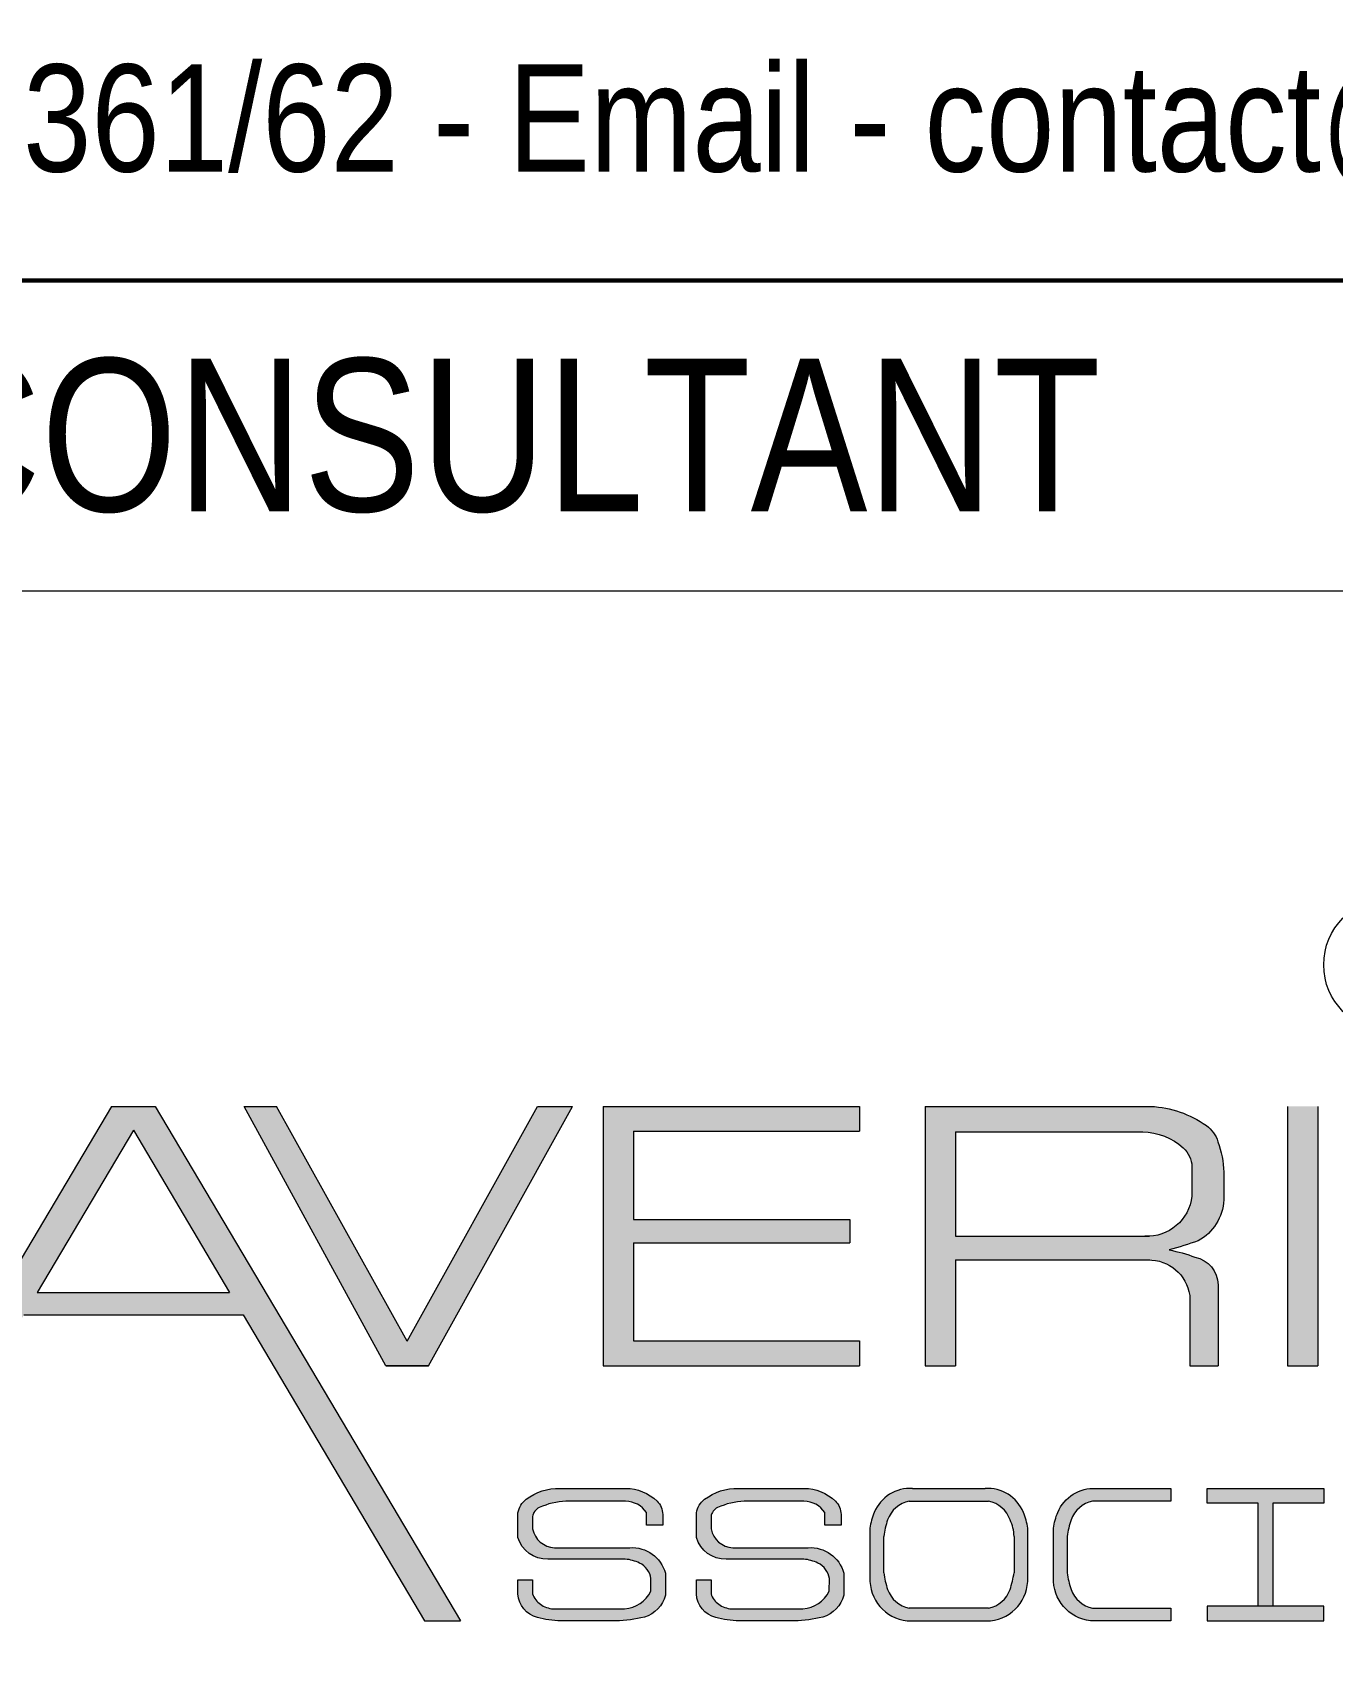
# Model space of a CAD drawing. Header units: millimetres. Extents: x 1112055 to 3390982, y -148532 to 766891.
# Drawn here: x 2219560 to 2222127, y 138944 to 142169 of the extents above; entities that cross this region are included whole.
import ezdxf

# ---------------------------------------------------------------- set-up
doc = ezdxf.new("R2010")
doc.units = ezdxf.units.MM
doc.layers.add('B TITLE BLOCK', color=250, linetype='Continuous', lineweight=0)
doc.layers.add('P_TITLE BLOCK TEXT', color=7, linetype='Continuous', lineweight=9)
doc.layers.add('FORMAT TEXT', color=7, linetype='Continuous')
doc.styles.add('SWINC', font='swissc.ttf')

msp = doc.modelspace()

# ---------------------------------------------------------------- hatches: boundary and pattern name
at = {"layer": 'P_TITLE BLOCK TEXT'}
h = msp.add_hatch(color=7, dxfattribs=at)
h.paths.add_polyline_path([(2219802.145572638, 140047.0353450511), (2219715.947292789, 140047.0353450511), (2219112.688969587, 139030.4353988502), (2219183.816925754, 139030.4353988502), (2219542.496278466, 139634.8753156471), (2219975.596586962, 139634.8753156471), (2220334.275939673, 139030.4353988502), (2220405.403895841, 139030.4353988502)])
h.paths.add_polyline_path([(2219759.046432708, 139999.8016940875), (2219949.080982456, 139679.5589297364), (2219569.011882972, 139679.5589297364)], flags=16)
for color, points in [(7, [(2220626.48386978, 140047.0353450511), (2220557.408776087, 140047.0353450511), (2220299.515814574, 139582.9753589047), (2220041.622853072, 140047.0353450511), (2219977.686448247, 140047.0353450511), (2220257.390141191, 139534.4817996341), (2220341.641487957, 139534.4817996341)]), (7, [(2221193.331727989, 140047.0353450511), (2220686.812228901, 140047.0353450511), (2220686.812228901, 139534.4817996341), (2221193.331727989, 139534.4817996341), (2221193.331727989, 139583.7048598747), (2220746.846460695, 139583.7048598747), (2220746.846460695, 139777.3469648171), (2221174.560712369, 139777.3469648171), (2221174.560712369, 139823.2613712691), (2220746.846460695, 139823.2613712691), (2220746.846460695, 139998.3782766219), (2221193.331727989, 139998.3782766219)]), (7, [(2222098.649917095, 140047.0353450511), (2222038.61568529, 140047.0353450511), (2222038.61568529, 139534.4817996341), (2222098.649917095, 139534.4817996341)]), (256, [(2221576.548726752, 139116.2328623427), (2221576.548726752, 139213.2774336189, -0.065444553260905), (2221585.057439155, 139244.726177676, -0.3186236598127411), (2221660.790585551, 139292.0968757754), (2221808.471326913, 139292.0968757754), (2221808.471326913, 139266.9401719448), (2221653.839692881, 139266.9401719448, 0.2644804300768096), (2221611.479666437, 139230.0048897412, 0.0506837276388673), (2221603.650187021, 139197.3471625615), (2221603.650187021, 139125.1851120638, 0.0506837276411283), (2221611.479666437, 139092.5273848842, 0.2644804300830637), (2221653.839692881, 139055.5921026807), (2221808.471326913, 139055.5921026807), (2221808.471326913, 139030.4353988502), (2221649.942157512, 139030.4353988502, -0.3947190252426027)])]:
    msp.add_hatch(color=color, dxfattribs=at).paths.add_polyline_path(points)
h = msp.add_hatch(color=7, dxfattribs=at)
h.paths.add_polyline_path([(2221878.629400768, 140009.0851148298, -0.1662994059925575), (2221901.449885377, 139977.3483234596, -0.0791995366985774), (2221913.152357404, 139917.002085299), (2221913.152357404, 139862.1373338421, -0.2597704900776225), (2221862.253150797, 139781.3041109215, -0.0146451845304826), (2221805.255071942, 139763.284466722, -0.0494066516944872), (2221856.08406752, 139748.9265017126, -0.351322737650402), (2221901.814223734, 139694.7524521509), (2221901.814223734, 139534.4817996341), (2221845.685243659, 139534.4817996341), (2221845.685243659, 139673.5881958434, 0.3675094121381071), (2221766.908568494, 139743.6445510604), (2221383.057130659, 139743.6445510604), (2221383.057130659, 139534.4817996341), (2221323.022898853, 139534.4817996341), (2221323.022898853, 140047.0353450511), (2221769.005303307, 140047.0353450511, -0.1432384059828174)])
h.paths.add_polyline_path([(2221752.879535959, 139996.5421608265, -0.1815059090176984), (2221832.978943571, 139965.1229004636, -0.2046130928259839), (2221850.173057247, 139928.0465999533), (2221850.173057247, 139869.5124948639, -0.3961353841263715), (2221756.780992499, 139790.4367244621), (2221383.057130659, 139790.4367244621), (2221383.057130659, 139996.5421608265)], flags=16)
h = msp.add_hatch(color=7, dxfattribs=at)
edge = h.paths.add_edge_path()
edge.add_line((2220772.469367176, 139219.5570647382), (2220772.469367176, 139244.1997723709))
edge.add_arc((2220730.81556816, 139217.130598375), 49.6767466077525, 33.01826321564511, 89.55826277277895)
edge.add_line((2220731.198560609, 139266.805868577), (2220613.477422751, 139266.805868577))
edge.add_arc((2220619.768575296, 139121.9692369541), 144.9731991140432, 92.48714741873879, 114.0429537283691)
edge.add_arc((2220569.742414795, 139234.1035155563), 22.18593115364533, 114.0429537294062, 173.3691583151758)
edge.add_line((2220547.704890828, 139236.6653661903), (2220547.704890828, 139211.9468732144))
edge.add_arc((2220592.978038148, 139221.0534213048), 46.17994246738128, 191.3730973809643, 266.989319789544)
edge.add_line((2220590.552570373, 139174.9372181643), (2220739.711174435, 139174.9372181643))
edge.add_arc((2220743.893824439, 139106.4510683281), 68.61375430787305, 15.593509061330622, 93.49488039938291, ccw=False)
edge.add_line((2220809.98211408, 139124.8951799218), (2220810.147029535, 139081.0137855721))
edge.add_arc((2220750.692497106, 139096.5659723161), 61.45495862207041, 286.83610795885704, 345.3409580231924, ccw=False)
edge.add_arc((2220708.258683222, 139281.0560239598), 250.6556117770568, 270.9573158560145, 283.9044309719972, ccw=False)
edge.add_line((2220712.446520943, 139030.4353988502), (2220602.923621867, 139030.4353988502))
edge.add_arc((2220606.763181084, 139226.1645222222), 195.7667794839206, 255.2817551210301, 268.87619010347515, ccw=False)
edge.add_arc((2220570.103466624, 139086.6070700299), 51.47465521648608, 183.4260365920886, 255.2817551212632, ccw=False)
edge.add_line((2220518.720808217, 139083.5309450635), (2220518.720808217, 139111.2799543948))
edge.add_line((2220518.720808217, 139111.2799543908), (2220547.704890834, 139111.2799543908))
edge.add_line((2220547.704890828, 139111.2799543908), (2220547.704890828, 139083.5140631291))
edge.add_arc((2220586.448290751, 139096.562751321), 40.88177222958942, 198.6134072769036, 234.8504137460179)
edge.add_arc((2220592.366898725, 139104.9686054334), 51.16225392332574, 234.8504137462263, 265.2644397945826)
edge.add_line((2220588.143094044, 139053.9810020434), (2220729.282571301, 139053.9810020434))
edge.add_arc((2220724.215063731, 139117.5094519526), 63.73024071505371, 274.5606862053867, 333.2673842339913)
edge.add_line((2220781.133527466, 139088.8418383964), (2220781.456888367, 139114.0300277132))
edge.add_arc((2220741.871677982, 139108.4327975877), 39.97896779657704, 8.048099003175661, 64.75619501759226)
edge.add_arc((2220722.142201065, 139066.5885946001), 86.24115088044469, 64.75619501777959, 84.27045226384784)
edge.add_line((2220730.751904559, 139152.3989034801), (2220577.628046785, 139152.3989034801))
edge.add_arc((2220575.505095711, 139211.4120770587), 59.0513469483006, 195.9277156249536, 272.0602807550699, ccw=False)
edge.add_line((2220518.720808217, 139195.2069460819), (2220518.720808217, 139243.8208456462))
edge.add_arc((2220561.49046796, 139236.0342691039), 43.47268762325828, 127.42578174409411, 169.6818301060569, ccw=False)
edge.add_arc((2220598.785534087, 139187.2998118863), 104.8401812840583, 88.3567074096274, 127.42578174509751, ccw=False)
edge.add_line((2220601.792029084, 139292.0968757754), (2220731.672959509, 139292.0968757754))
edge.add_arc((2220732.167053837, 139205.1280081051), 86.97027120211023, 45.300427081282805, 90.32550976596679, ccw=False)
edge.add_arc((2220766.291213463, 139239.6119134121), 38.4563763303267, 1.8933564716198816, 45.30042708078719, ccw=False)
edge.add_line((2220804.726594682, 139240.8824848032), (2220804.726594682, 139219.5570647365))
edge.add_line((2220804.726594682, 139219.5570647382), (2220772.469367181, 139219.5570647382))
h = msp.add_hatch(color=7, dxfattribs=at)
edge = h.paths.add_edge_path()
edge.add_line((2221124.824427438, 139219.5570647382), (2221124.824427438, 139244.1997723709))
edge.add_arc((2221083.170628422, 139217.130598375), 49.6767466077525, 33.01826321564511, 89.55826277277895)
edge.add_line((2221083.553620871, 139266.805868577), (2220965.832483012, 139266.805868577))
edge.add_arc((2220972.12363557, 139121.9692369541), 144.9731991140432, 92.48714741873879, 114.0429537283691)
edge.add_arc((2220922.097475057, 139234.1035155563), 22.18593115364533, 114.0429537294062, 173.3691583151758)
edge.add_line((2220900.059951101, 139236.6653661903), (2220900.059951101, 139211.9468732144))
edge.add_arc((2220945.33309841, 139221.0534213048), 46.17994246738128, 191.3730973809643, 266.989319789544)
edge.add_line((2220942.907630647, 139174.9372181643), (2221092.066234709, 139174.9372181643))
edge.add_arc((2221096.248884714, 139106.4510683281), 68.61375430787305, 15.593509061330622, 93.49488039938291, ccw=False)
edge.add_line((2221162.337174355, 139124.8951799218), (2221162.50208981, 139081.0137855721))
edge.add_arc((2221103.04755738, 139096.5659723161), 61.45495862207041, 286.83610795885704, 345.3409580231924, ccw=False)
edge.add_arc((2221060.613743484, 139281.0560239598), 250.6556117770568, 270.9573158560145, 283.9044309719972, ccw=False)
edge.add_line((2221064.801581205, 139030.4353988502), (2220955.278682129, 139030.4353988502))
edge.add_arc((2220959.118241347, 139226.1645222222), 195.7667794839206, 255.2817551210301, 268.87619010347515, ccw=False)
edge.add_arc((2220922.458526887, 139086.6070700299), 51.47465521648608, 183.4260365920886, 255.2817551212632, ccw=False)
edge.add_line((2220871.075868479, 139083.5309450635), (2220871.075868479, 139111.2799543948))
edge.add_line((2220871.075868479, 139111.2799543908), (2220900.059951095, 139111.2799543908))
edge.add_line((2220900.059951101, 139111.2799543908), (2220900.059951101, 139083.5140631291))
edge.add_arc((2220938.803351013, 139096.562751321), 40.88177222958942, 198.6134072769036, 234.8504137460179)
edge.add_arc((2220944.721958988, 139104.9686054334), 51.16225392332574, 234.8504137462263, 265.2644397945826)
edge.add_line((2220940.498154306, 139053.9810020434), (2221081.637631564, 139053.9810020434))
edge.add_arc((2221076.570123993, 139117.5094519526), 63.73024071505371, 274.5606862053867, 333.2673842339913)
edge.add_line((2221133.488587728, 139088.8418383964), (2221133.81194863, 139114.0300277132))
edge.add_arc((2221094.226738245, 139108.4327975877), 39.97896779657704, 8.048099003175661, 64.75619501759226)
edge.add_arc((2221074.497261326, 139066.5885946001), 86.24115088044469, 64.75619501777959, 84.27045226384784)
edge.add_line((2221083.106964821, 139152.3989034801), (2220929.983107047, 139152.3989034801))
edge.add_arc((2220927.860155974, 139211.4120770587), 59.0513469483006, 195.9277156249536, 272.0602807550699, ccw=False)
edge.add_line((2220871.075868479, 139195.2069460819), (2220871.075868479, 139243.8208456462))
edge.add_arc((2220913.845528222, 139236.0342691039), 43.47268762325828, 127.42578174409411, 169.6818301060569, ccw=False)
edge.add_arc((2220951.140594349, 139187.2998118863), 104.8401812840583, 88.3567074096274, 127.42578174509751, ccw=False)
edge.add_line((2220954.147089346, 139292.0968757754), (2221084.028019771, 139292.0968757754))
edge.add_arc((2221084.522114112, 139205.1280081051), 86.97027120211023, 45.300427081282805, 90.32550976596679, ccw=False)
edge.add_arc((2221118.646273737, 139239.6119134121), 38.4563763303267, 1.8933564716198816, 45.30042708078719, ccw=False)
edge.add_line((2221157.081654945, 139240.8824848032), (2221157.081654945, 139219.5570647365))
edge.add_line((2221157.081654945, 139219.5570647382), (2221124.824427444, 139219.5570647382))
h = msp.add_hatch(color=256, dxfattribs=at)
h.paths.add_polyline_path([(2221441.440044796, 139292.0968757754), (2221298.302889172, 139292.0968757754, 0.3186216901171488), (2221222.569955242, 139244.7266873822, 0.0654456625201036), (2221214.061030373, 139213.2774336189), (2221214.061030373, 139116.2328623427, 0.3947190252434177), (2221287.454461133, 139030.4353988502), (2221452.288472824, 139030.4353988502, 0.394719025241403), (2221525.681903596, 139116.2328623427), (2221525.681903596, 139213.2774336189, 0.0654456625725081), (2221517.172978715, 139244.7266873941, 0.3186216900435543)])
h.paths.add_polyline_path([(2221498.580443326, 139197.3471625615, 0.1047262594535254), (2221490.750963899, 139230.0048897412), (2221490.751082886, 139230.004549691), (2221490.750872178, 139230.0051518914, 0.2644791230732378), (2221448.390937455, 139266.9401719448), (2221291.351996501, 139266.9401719448, 0.2644804300744661), (2221248.991970069, 139230.0048897412, 0.0506837276411892), (2221241.162490642, 139197.3471625615), (2221241.162490642, 139125.1851120638, 0.0506837276411892), (2221248.991970069, 139092.5273848842, 0.2644804300744662), (2221291.351996501, 139055.5921026807), (2221448.390937455, 139055.5921026807, 0.2644804300768095), (2221490.750963899, 139092.5273848842, 0.0473854188635733), (2221498.580443326, 139125.1851120638)], flags=16)
h = msp.add_hatch(color=256, dxfattribs=at)
h.paths.add_polyline_path([(2222110.661051944, 139059.2427975587), (2221880.325979623, 139059.2427975587), (2221880.325979623, 139030.4353988502), (2222110.661051944, 139030.4353988502)])
h.paths.add_polyline_path([(2221981.089816429, 139059.2427975587), (2222009.897215138, 139059.2427975587), (2222009.897215138, 139263.2894770547), (2222110.661051944, 139263.2894770547), (2222110.661051944, 139292.0968757754), (2221880.325979623, 139292.0968757633), (2221880.325979623, 139263.2894770547), (2221981.089816429, 139263.2894770547)])

# ---------------------------------------------------------------- linework, layer by layer
at = {"layer": 'B TITLE BLOCK', "color": 250, "lineweight": 0}
msp.add_line((2227353.131110234, 141065.4799540489), (2217292.136366467, 141065.4799540489), dxfattribs=at)
at = {"layer": 'B TITLE BLOCK', "color": 250, "lineweight": 0, "const_width": 8.389066461453254}
for points in [[(2227353.131110234, 145624.5343690133), (2217292.136366467, 145624.5343690133), (2217292.136366467, 141679.3829082526), (2227353.131110234, 141679.3829082526)], [(2227353.131110234, 122489.4313998243), (2217292.136366467, 122489.4313998243), (2217292.136366467, 141679.3829082526), (2227353.131110234, 141679.3829082526)]]:
    msp.add_lwpolyline(points, close=True, dxfattribs=at)
at = {"layer": 'P_TITLE BLOCK TEXT'}
for p, q in [((2221291.351996501, 139266.9401719432), (2221448.390937455, 139266.9401719432)), ((2221214.061030373, 139213.2774336169), (2221214.061030373, 139116.2328623406)), ((2221525.681903596, 139116.2328623406), (2221525.681903596, 139213.2774336169)), ((2221241.162490642, 139125.1851120621), (2221241.162490642, 139197.3471625597)), ((2221498.580443326, 139197.3471625597), (2221498.580443326, 139125.1851120621)), ((2221448.390937455, 139055.5921026787), (2221291.351996501, 139055.5921026787)), ((2221287.454461144, 139030.4353988484), (2221452.288472824, 139030.4353988484))]:
    msp.add_line(p, q, dxfattribs=at)
at = {"layer": 'P_TITLE BLOCK TEXT', "color": 7}
for points in [[(2219715.947292789, 140047.0353450496), (2219112.688969587, 139030.4353988484)], [(2219802.145572638, 140047.0353450496), (2220405.403895841, 139030.4353988484)], [(2219977.686448247, 140047.0353450496), (2220041.622853072, 140047.0353450496)], [(2220341.641487957, 139534.4817996321), (2220257.390141191, 139534.4817996321), (2219977.686448247, 140047.0353450496)], [(2220299.515814574, 139582.9753589028), (2220041.622853072, 140047.0353450496)], [(2220299.515814574, 139582.9753589028), (2220557.408776087, 140047.0353450496)], [(2220341.641487957, 139534.4817996321), (2220626.48386978, 140047.0353450496)], [(2220557.408776087, 140047.0353450496), (2220626.48386978, 140047.0353450496)], [(2220686.812228901, 140047.0353450496), (2221193.331727989, 140047.0353450496)], [(2220686.812228901, 140047.0353450496), (2220686.812228901, 139534.4817996321)], [(2221193.331727989, 140047.0353450496), (2221193.331727989, 139998.3782766203)], [(2221323.022898853, 140047.0353450496), (2221323.022898853, 139534.4817996321)], [(2221323.022898853, 140047.0353450496), (2221769.005303307, 140047.0353450496)], [(2222038.61568529, 140047.0353450496), (2222038.61568529, 139534.4817996321)], [(2222098.649917095, 140047.0353450496), (2222098.649917095, 139534.4817996321)], [(2220746.846460695, 139998.3782766203), (2220746.846460695, 139823.2613712673)], [(2220746.846460695, 139998.3782766203), (2221193.331727989, 139998.3782766203)], [(2221383.057130659, 139996.5421608248), (2221383.057130659, 139790.4367244602)], [(2221383.057130659, 139996.5421608248), (2221752.879535959, 139996.5421608248)], [(2221850.173057247, 139928.0465999515), (2221850.173057247, 139869.512494862)], [(2221913.152357404, 139917.0020852854), (2221913.152357404, 139862.1373338404)], [(2220746.846460695, 139823.2613712673), (2221174.560712369, 139823.2613712673)], [(2221174.560712369, 139823.2613712673), (2221174.560712369, 139777.3469648153)], [(2221383.057130659, 139790.4367244602), (2221766.026390754, 139790.4367244602)], [(2220746.846460695, 139777.3469648153), (2220746.846460695, 139583.7048598728)], [(2220746.846460695, 139777.3469648153), (2221174.560712369, 139777.3469648153)], [(2221383.057130659, 139743.6445510586), (2221383.057130659, 139534.4817996321)], [(2221383.057130659, 139743.6445510586), (2221766.908568494, 139743.6445510586)], [(2221845.685243659, 139673.5881958419), (2221845.685243659, 139534.4817996321)], [(2219975.596586962, 139634.8753156455), (2220334.275939673, 139030.4353988484)], [(2220746.846460695, 139583.7048598728), (2221193.331727989, 139583.7048598728)], [(2221193.331727989, 139583.7048598728), (2221193.331727989, 139534.4817996321)], [(2220257.390141191, 139534.4817996321), (2220341.641487957, 139534.4817996321)], [(2220686.812228901, 139534.4817996321), (2221193.331727989, 139534.4817996321)], [(2221323.022898853, 139534.4817996321), (2221383.057130659, 139534.4817996321)], [(2221845.685243659, 139534.4817996321), (2221901.814223734, 139534.4817996321)], [(2222038.61568529, 139534.4817996321), (2222098.649917095, 139534.4817996321)], [(2222038.61568529, 139534.4817996321), (2222098.649917095, 139534.4817996321)], [(2220334.275939673, 139030.4353988484), (2220405.403895841, 139030.4353988484)]]:
    msp.add_lwpolyline(points, dxfattribs=at)
at = {"layer": 'P_TITLE BLOCK TEXT'}
for points in [[(2219715.947292789, 140047.0353450496), (2219802.145572638, 140047.0353450496)], [(2219759.046432708, 139999.8016940857), (2219569.011882972, 139679.5589297345)], [(2219759.046432708, 139999.8016940857), (2219949.080982456, 139679.5589297345)], [(2219569.011882972, 139679.5589297345), (2219949.080982456, 139679.5589297345)], [(2219542.496278466, 139634.8753156455), (2219975.596586962, 139634.8753156455)], [(2221298.302889172, 139292.0968757733), (2221441.440044796, 139292.0968757733)], [(2221981.089816429, 139263.2894770527), (2221880.325979623, 139263.2894770527), (2221880.325979623, 139292.0968757733), (2222110.661051944, 139292.0968757733), (2222110.661051944, 139263.2894770527), (2222009.897215138, 139263.2894770527)], [(2222009.897215138, 139263.2894770527), (2222009.897215138, 139059.2427975569), (2221981.089816429, 139059.2427975569), (2221981.089816429, 139263.2894770527)], [(2222110.661051944, 139059.2427975569), (2221880.325979623, 139059.2427975569), (2221880.325979623, 139030.4353988484), (2222110.661051944, 139030.4353988484), (2222110.661051944, 139059.2427975569), (2222009.897215138, 139059.2427975569)]]:
    msp.add_lwpolyline(points, dxfattribs=at)
at = {"layer": 'P_TITLE BLOCK TEXT', "color": 7}
for points in [[(2221769.005303307, 140047.0353450496, -0.1432384059828174), (2221878.629400768, 140009.0851148282, -0.1662994059925575), (2221901.449885377, 139977.3483234574, -0.0791995367245889), (2221913.152357404, 139917.0020852854, 1.678218886483149)], [(2221752.879535959, 139996.5421608248, -0.1815059090176984), (2221832.978943571, 139965.1229004617, -0.2046130927975971), (2221850.173057247, 139928.0465999515, 10.50997811602303)], [(2221850.173057247, 139869.512494862, -0.3961353841393621), (2221756.780992499, 139790.4367244602, -0.3062019991474196)], [(2221913.152357404, 139862.1373338404, -0.2597704900776225), (2221862.253150797, 139781.3041109196, -0.0146451845304826), (2221805.255071942, 139763.2844667201, -0.0494066516944872), (2221856.08406752, 139748.9265017108, -0.351322737721068), (2221901.814223734, 139694.7524521375), (2221901.814223734, 139534.4817996321)], [(2221763.246100686, 139743.6445510586, -0.3803317739883389), (2221845.685243659, 139673.5881958419, -39.10634366962048)], [(2221576.548726752, 139108.9197156901), (2221576.548726752, 139213.2774336169, -0.0654451079201827), (2221585.057545389, 139244.7264325391, -0.3186226749167162), (2221660.790585539, 139292.0968757733), (2221808.471326913, 139292.0968757733), (2221808.471326913, 139266.9401719432), (2221653.839692881, 139266.9401719432, 0.2644804300768096), (2221611.479666437, 139230.0048897391, 0.0506837276411283), (2221603.650187021, 139197.3471625597), (2221603.650187021, 139125.1851120621, 0.0506837276411283), (2221611.479666437, 139092.5273848822, 0.2644804300768096), (2221653.839692881, 139055.5921026787), (2221808.471326913, 139055.5921026787), (2221808.471326913, 139030.4353988484), (2221649.942157512, 139030.4353988484, -0.3947190252579334), (2221576.548726752, 139116.2328623406)]]:
    msp.add_lwpolyline(points, format="xyb", dxfattribs=at)
for points in [[(2220772.469367176, 139219.5570647361), (2220772.469367176, 139244.1997723597, 0.2518321425504549), (2220731.198560609, 139266.8058685752), (2220613.477422751, 139266.8058685752, 0.0943332803251045), (2220560.703391684, 139254.3646014688, 0.2648005950274), (2220547.704890828, 139236.6653661886), (2220547.704890828, 139211.9468732111, 0.342455608626355), (2220590.552570373, 139174.9372181625), (2220739.711174436, 139174.9372181625, -0.3536343318604639), (2220809.98211408, 139124.89517992), (2220810.14702954, 139081.013785566, -0.2609690833415413), (2220768.492006809, 139037.7451478323, -0.0565526202682377), (2220712.446520943, 139030.4353988484), (2220602.923621872, 139030.4353988484, -0.0593865794242292), (2220557.025509858, 139036.8214578897, -0.324223828793496), (2220518.720808217, 139083.5309450615), (2220518.720808217, 139111.2799543884), (2220547.704890828, 139111.2799543884), (2220547.704890828, 139083.5140631227, 0.1594446921200951), (2220562.912118975, 139063.1356976186, 0.1334907776809275), (2220588.143094044, 139053.9810020413), (2220729.282571303, 139053.9810020413, 0.2619100095917326), (2220781.133527466, 139088.8418383944), (2220781.456888366, 139114.0300277092, 0.2526122615055632), (2220758.921546137, 139144.5938244215, 0.085353380822099), (2220730.751904559, 139152.3989034785), (2220577.628046783, 139152.3989034785, -0.3449747456290864), (2220518.720808217, 139195.2069460802), (2220518.720808217, 139243.8208456496, -0.1864948836794344), (2220535.070670398, 139270.5577229578, -0.172141735516322), (2220601.792029084, 139292.0968757733), (2220731.672959508, 139292.0968757733, -0.1990261439851543), (2220793.341021117, 139266.9468871045, -0.1916967583265429), (2220804.726594682, 139240.8824848015), (2220804.726594682, 139219.5570647361)], [(2221124.824427438, 139219.5570647361), (2221124.824427438, 139244.1997723597, 0.2518321425504549), (2221083.553620871, 139266.8058685752), (2220965.832483014, 139266.8058685752, 0.0943332803251045), (2220913.058451945, 139254.3646014688, 0.2648005950274), (2220900.059951101, 139236.6653661886), (2220900.059951101, 139211.9468732111, 0.342455608626355), (2220942.907630647, 139174.9372181625), (2221092.066234698, 139174.9372181625, -0.3536343318604639), (2221162.337174355, 139124.89517992), (2221162.502089803, 139081.013785566, -0.2609690833415413), (2221120.847067072, 139037.7451478323, -0.0565526202682377), (2221064.801581205, 139030.4353988484), (2220955.278682134, 139030.4353988484, -0.0593865794242292), (2220909.38057012, 139036.8214578897, -0.324223828793496), (2220871.075868479, 139083.5309450615), (2220871.075868479, 139111.2799543884), (2220900.059951101, 139111.2799543884), (2220900.059951101, 139083.5140631227, 0.1594446921200951), (2220915.267179237, 139063.1356976186, 0.1334907776809275), (2220940.498154306, 139053.9810020413), (2221081.637631566, 139053.9810020413, 0.2619100095917326), (2221133.488587728, 139088.8418383944), (2221133.811948629, 139114.0300277092, 0.2526122615055632), (2221111.276606411, 139144.5938244215, 0.085353380822099), (2221083.106964821, 139152.3989034785), (2220929.983107046, 139152.3989034785, -0.3449747456290864), (2220871.075868479, 139195.2069460802), (2220871.075868479, 139243.8208456496, -0.1864948836794344), (2220887.425730672, 139270.5577229578, -0.172141735516322), (2220954.147089346, 139292.0968757733), (2221084.02801977, 139292.0968757733, -0.1990261439851543), (2221145.696081379, 139266.9468871045, -0.1916967583265429), (2221157.081654945, 139240.8824848015), (2221157.081654945, 139219.5570647361)]]:
    msp.add_lwpolyline(points, format="xyb", close=True, dxfattribs=at)
at = {"layer": 'P_TITLE BLOCK TEXT'}
msp.add_circle((2222240.43791266, 140326.9287722195), 130.122782128584, dxfattribs=at)
for centre, radius, start, end in [((2221293.83118043, 139215.0220209768), 77.20446502967803, 86.67955074183772, 157.3715793772981), ((2221445.911753538, 139215.0220209768), 77.20446502966372, 22.62842063354038, 93.3204492581623), ((2221337.935919746, 139196.6375015889), 124.987501593189, 157.3716577079307, 172.3493392727501), ((2221302.642876294, 139211.2325856114), 56.84029504548374, 101.4575682915847, 160.7151990218204), ((2221437.100057674, 139211.2325856114), 56.84029504516041, 19.28480097817967, 78.54243170841528), ((2221401.807014222, 139196.6375015889), 124.9875015938657, 7.650660727249959, 22.62834229579461), ((2221405.749285355, 139175.155937444), 166.076077345063, 160.7151990218204, 172.3211226327129), ((2221417.560995574, 139195.1906697849), 81.0481423319349, 1.524680442630807, 25.43899789828975), ((2221296.632119237, 139112.5762890212), 82.65201295303288, 177.4643736599204, 263.6247444748138), ((2221405.749285355, 139147.3763371775), 166.0760773451148, 187.6788773672871, 199.2848009781797), ((2221443.110814731, 139112.5762890212), 82.65201295266577, 276.3752555251861, 2.535626340079611), ((2221322.754179841, 139150.070927309), 177.578655054776, 341.0922504482829, 351.9440712038115), ((2221302.642876294, 139111.2996889988), 56.84029504531254, 199.2848009781797, 258.5424316948204), ((2221437.100057674, 139111.2996889988), 56.84029504476026, 281.4575682915847, 340.7151990218204)]:
    msp.add_arc(centre, radius, start, end, dxfattribs=at)

# ---------------------------------------------------------------- texts
at = {"layer": 'FORMAT TEXT', "style": 'SWINC'}
msp.add_text('SERVICES CONSULTANT', height=301.8298423128961, dxfattribs=at).set_placement((2217482.684665848, 141223.1020033429))
at = {"layer": 'P_TITLE BLOCK TEXT', "lineweight": 0, "insert": (2217800.258235424, 141833.1173209104), "char_height": 211.9025466657189, "width": 6159.581818718439, "attachment_point": 7, "style": 'SWINC'}
msp.add_mtext('\\A1;\\pxql;Ph._079-4002-8361/62 - Email - contact@99studio.in   ', dxfattribs=at)

doc.saveas('drawing.dxf')
